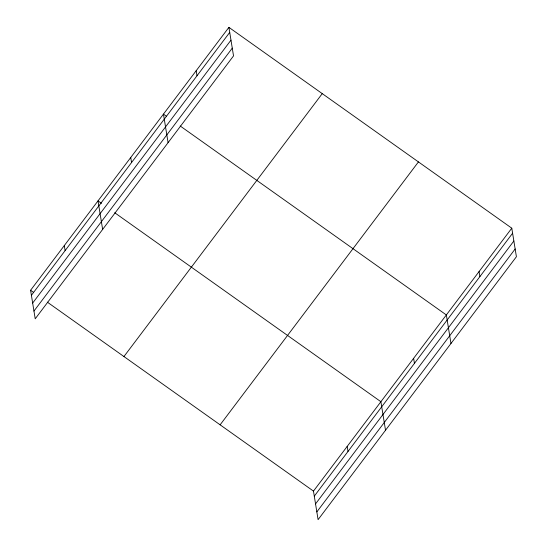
<?xml version="1.0" encoding="UTF-8"?>
<svg xmlns="http://www.w3.org/2000/svg" width="547" height="547" viewBox="0 0 547 547"><rect width="100%" height="100%" fill="white"/><g stroke="black" fill="none" stroke-linecap="round" stroke-linejoin="round"><path stroke-width="0.82" d="M228.906 27.35L233.528 55.897L35.213 318.812L30.591 290.266L228.906 27.35L511.787 228.188L516.409 256.734L318.094 519.65L313.472 491.103L47.309 302.135M31.405 295.312L229.719 32.396M32.663 303.065L230.978 40.15M33.955 311.058L232.27 48.143M123.943 356.541L322.258 93.626M220.12 424.828L418.434 161.912M313.472 491.103L511.787 228.188M314.293 496.15L512.607 233.227M315.544 503.903L513.859 240.988M316.843 511.896L515.158 248.974M166.247 116.094L163.457 114.111L168.086 142.658M180.182 125.981L446.345 314.949L450.967 343.495M101.503 203.347L98.016 200.879L102.638 229.425M114.733 212.749L380.897 401.71L385.526 430.257M30.591 290.266L33.374 292.248M479.063 271.565L479.883 276.611M413.621 358.333L414.441 363.372M347.188 446.407L348.001 451.453M196.182 70.734L196.995 75.773M130.74 157.495L131.553 162.541M64.3 245.569L65.12 250.615"/></g></svg>
